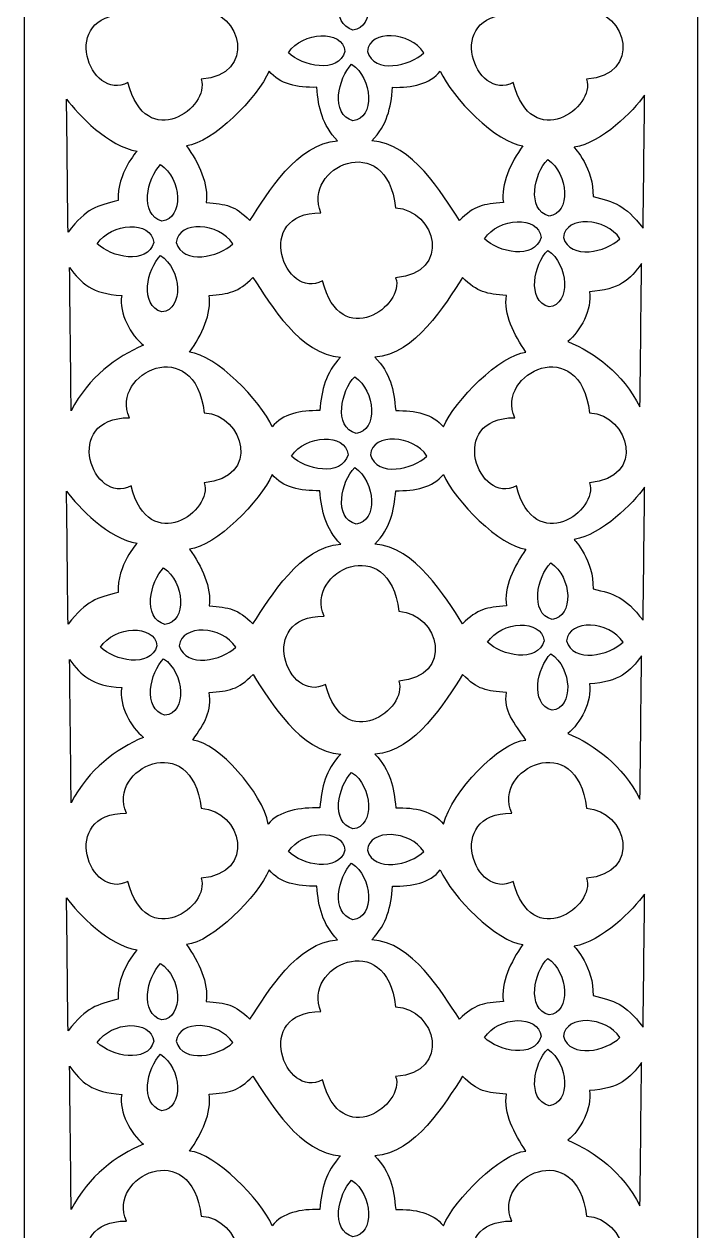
# Model space of a CAD drawing. Header units: centimetres. Extents: x -27.5 to -20.8, y -9.5 to 9.5.
# Drawn here: x -27.5 to -24.52, y -5.36 to -0.03 of the extents above; entities that cross this region are included whole.
import ezdxf

# ---------------------------------------------------------------- set-up
doc = ezdxf.new("R2010")
doc.units = ezdxf.units.CM
doc.header["$MEASUREMENT"] = 0
doc.layers.add('layer 1', color=7, linetype='Continuous')

msp = doc.modelspace()

# ---------------------------------------------------------------- linework, layer by layer
at = {"layer": 'layer 1', "color": 250}
msp.add_open_spline([(-27.5, 9.5), (-27.5, 9.5), (-24.52381, 9.5), (-24.52381, 9.5), (-24.52381, 9.5), (-24.52381, 9.5), (-24.52381, -9.5), (-24.52381, -9.5), (-24.52381, -9.5), (-24.52381, -9.5), (-27.5, -9.5), (-27.5, -9.5), (-27.5, -9.5), (-27.5, -9.5), (-27.5, 9.5), (-27.5, 9.5)], degree=3, knots=[0, 0, 0, 0, 0.2, 0.2, 0.2, 0.2, 0.4, 0.4, 0.4, 0.4, 0.6, 0.6, 0.6, 0.6, 1, 1, 1, 1], dxfattribs=at)
at = {"layer": 'layer 1', "color": 7}
for points, knots in [([(-27.04848, 0.01209), (-27.35027, 0.01239), (-27.21082, -0.37872), (-27.04131, -0.28923), (-27.04131, -0.28923), (-26.96135, -0.60361), (-26.67457, -0.39825), (-26.71844, -0.27495), (-26.71844, -0.27495), (-26.46843, -0.25586), (-26.53966, 0.02399), (-26.71844, 0.03361), (-26.71844, 0.03361), (-26.75778, 0.38755), (-27.1353, 0.21126), (-27.04848, 0.01209)], [0, 0, 0, 0, 0.2, 0.2, 0.2, 0.2, 0.4, 0.4, 0.4, 0.4, 0.6, 0.6, 0.6, 0.6, 1, 1, 1, 1]), ([(-25.34616, 0.01209), (-25.64795, 0.01239), (-25.5085, -0.37872), (-25.33899, -0.28923), (-25.33899, -0.28923), (-25.25903, -0.60361), (-24.97225, -0.39825), (-25.01612, -0.27495), (-25.01612, -0.27495), (-24.76611, -0.25586), (-24.83734, 0.02399), (-25.01612, 0.03361), (-25.01612, 0.03361), (-25.05546, 0.38755), (-25.43298, 0.21126), (-25.34616, 0.01209)], [0, 0, 0, 0, 0.2, 0.2, 0.2, 0.2, 0.4, 0.4, 0.4, 0.4, 0.6, 0.6, 0.6, 0.6, 1, 1, 1, 1]), ([(-26.0534, 0.1925), (-26.11295, 0.13246), (-26.14851, -0.02853), (-26.04752, -0.05731), (-26.04752, -0.05731), (-25.95002, -0.04672), (-25.95951, 0.13123), (-26.0534, 0.1925)], [0, 0, 0, 0, 0.3333333, 0.3333333, 0.3333333, 0.3333333, 1, 1, 1, 1]), ([(-26.33269, -0.15725), (-26.27265, -0.2168), (-26.11166, -0.25237), (-26.08288, -0.15137), (-26.08288, -0.15137), (-26.09347, -0.05387), (-26.27143, -0.06336), (-26.33269, -0.15725)], [0, 0, 0, 0, 0.3333333, 0.3333333, 0.3333333, 0.3333333, 1, 1, 1, 1]), ([(-25.73411, -0.15725), (-25.79415, -0.2168), (-25.95514, -0.25237), (-25.98392, -0.15137), (-25.98392, -0.15137), (-25.97333, -0.05387), (-25.79537, -0.06336), (-25.73411, -0.15725)], [0, 0, 0, 0, 0.3333333, 0.3333333, 0.3333333, 0.3333333, 1, 1, 1, 1]), ([(-26.0534, -0.20855), (-26.11295, -0.26859), (-26.14851, -0.42957), (-26.04752, -0.45835), (-26.04752, -0.45835), (-25.95002, -0.44776), (-25.95951, -0.26981), (-26.0534, -0.20855)], [0, 0, 0, 0, 0.3333333, 0.3333333, 0.3333333, 0.3333333, 1, 1, 1, 1]), ([(-26.41785, -0.2385), (-26.37179, -0.29632), (-26.2929, -0.31231), (-26.20733, -0.31025), (-26.20733, -0.31025), (-26.19898, -0.40421), (-26.18376, -0.47492), (-26.11529, -0.54701), (-26.11529, -0.54701), (-26.2935, -0.5577), (-26.4241, -0.77758), (-26.50271, -0.89856), (-26.50271, -0.89856), (-26.56898, -0.83228), (-26.60785, -0.82595), (-26.6964, -0.81963), (-26.6964, -0.81963), (-26.68361, -0.73854), (-26.72917, -0.64441), (-26.7825, -0.56852), (-26.7825, -0.56852), (-26.66955, -0.55745), (-26.46768, -0.35555), (-26.41785, -0.2385)], [0, 0, 0, 0, 0.1428571, 0.1428571, 0.1428571, 0.1428571, 0.2857143, 0.2857143, 0.2857143, 0.2857143, 0.4285714, 0.4285714, 0.4285714, 0.4285714, 0.5714286, 0.5714286, 0.5714286, 0.5714286, 0.7142857, 0.7142857, 0.7142857, 0.7142857, 1, 1, 1, 1]), ([(-25.66161, -0.2385), (-25.70767, -0.29632), (-25.78656, -0.31231), (-25.87213, -0.31025), (-25.87213, -0.31025), (-25.88048, -0.40421), (-25.89571, -0.47492), (-25.96417, -0.54701), (-25.96417, -0.54701), (-25.78597, -0.5577), (-25.65536, -0.77758), (-25.57676, -0.89856), (-25.57676, -0.89856), (-25.51048, -0.83228), (-25.47161, -0.82595), (-25.38306, -0.81963), (-25.38306, -0.81963), (-25.39586, -0.73854), (-25.35029, -0.64441), (-25.29696, -0.56852), (-25.29696, -0.56852), (-25.40991, -0.55745), (-25.61178, -0.35555), (-25.66161, -0.2385)], [0, 0, 0, 0, 0.1428571, 0.1428571, 0.1428571, 0.1428571, 0.2857143, 0.2857143, 0.2857143, 0.2857143, 0.4285714, 0.4285714, 0.4285714, 0.4285714, 0.5714286, 0.5714286, 0.5714286, 0.5714286, 0.7142857, 0.7142857, 0.7142857, 0.7142857, 1, 1, 1, 1]), ([(-27.31279, -0.36194), (-27.3104, -0.55564), (-27.30842, -0.75583), (-27.30603, -0.94954), (-27.30603, -0.94954), (-27.22202, -0.84324), (-27.18093, -0.83443), (-27.08473, -0.81022), (-27.08473, -0.81022), (-27.0896, -0.6876), (-27.00162, -0.59235), (-27.00096, -0.5923), (-27.00096, -0.5923), (-27.12487, -0.57311), (-27.26153, -0.43188), (-27.31279, -0.36194)], [0, 0, 0, 0, 0.2, 0.2, 0.2, 0.2, 0.4, 0.4, 0.4, 0.4, 0.6, 0.6, 0.6, 0.6, 1, 1, 1, 1]), ([(-24.75887, -0.34499), (-24.76126, -0.53869), (-24.76324, -0.73888), (-24.76563, -0.93259), (-24.76563, -0.93259), (-24.84964, -0.82629), (-24.89073, -0.81748), (-24.98693, -0.79327), (-24.98693, -0.79327), (-24.98206, -0.67065), (-25.07004, -0.5754), (-25.0707, -0.57535), (-25.0707, -0.57535), (-24.94679, -0.55616), (-24.81013, -0.41493), (-24.75887, -0.34499)], [0, 0, 0, 0, 0.2, 0.2, 0.2, 0.2, 0.4, 0.4, 0.4, 0.4, 0.6, 0.6, 0.6, 0.6, 1, 1, 1, 1]), ([(-26.18884, -0.86452), (-26.49064, -0.86421), (-26.35118, -1.25532), (-26.18167, -1.16584), (-26.18167, -1.16584), (-26.10171, -1.48021), (-25.81494, -1.27485), (-25.8588, -1.15155), (-25.8588, -1.15155), (-25.60879, -1.13246), (-25.68002, -0.85262), (-25.8588, -0.84299), (-25.8588, -0.84299), (-25.89815, -0.48905), (-26.27566, -0.66534), (-26.18884, -0.86452)], [0, 0, 0, 0, 0.2, 0.2, 0.2, 0.2, 0.4, 0.4, 0.4, 0.4, 0.6, 0.6, 0.6, 0.6, 1, 1, 1, 1]), ([(-25.18719, -0.62946), (-25.24674, -0.6895), (-25.2823, -0.85048), (-25.18131, -0.87927), (-25.18131, -0.87927), (-25.0838, -0.86867), (-25.0933, -0.69072), (-25.18719, -0.62946)], [0, 0, 0, 0, 0.3333333, 0.3333333, 0.3333333, 0.3333333, 1, 1, 1, 1]), ([(-26.89749, -0.65158), (-26.95704, -0.71162), (-26.99261, -0.8726), (-26.89161, -0.90139), (-26.89161, -0.90139), (-26.79411, -0.89079), (-26.8036, -0.71284), (-26.89749, -0.65158)], [0, 0, 0, 0, 0.3333333, 0.3333333, 0.3333333, 0.3333333, 1, 1, 1, 1]), ([(-27.17678, -1.00133), (-27.11674, -1.06088), (-26.95575, -1.09644), (-26.92697, -0.99545), (-26.92697, -0.99545), (-26.93757, -0.89795), (-27.11552, -0.90744), (-27.17678, -1.00133)], [0, 0, 0, 0, 0.3333333, 0.3333333, 0.3333333, 0.3333333, 1, 1, 1, 1]), ([(-26.5782, -1.00133), (-26.63825, -1.06088), (-26.79923, -1.09644), (-26.82801, -0.99545), (-26.82801, -0.99545), (-26.81742, -0.89795), (-26.63947, -0.90744), (-26.5782, -1.00133)], [0, 0, 0, 0, 0.3333333, 0.3333333, 0.3333333, 0.3333333, 1, 1, 1, 1]), ([(-25.46647, -0.97921), (-25.40643, -1.03876), (-25.24545, -1.07432), (-25.21667, -0.97333), (-25.21667, -0.97333), (-25.22726, -0.87582), (-25.40521, -0.88532), (-25.46647, -0.97921)], [0, 0, 0, 0, 0.3333333, 0.3333333, 0.3333333, 0.3333333, 1, 1, 1, 1]), ([(-24.8679, -0.97921), (-24.92794, -1.03876), (-25.08892, -1.07432), (-25.11771, -0.97333), (-25.11771, -0.97333), (-25.10711, -0.87582), (-24.92916, -0.88532), (-24.8679, -0.97921)], [0, 0, 0, 0, 0.3333333, 0.3333333, 0.3333333, 0.3333333, 1, 1, 1, 1]), ([(-26.89749, -1.05262), (-26.95704, -1.11266), (-26.99261, -1.27365), (-26.89161, -1.30243), (-26.89161, -1.30243), (-26.79411, -1.29184), (-26.8036, -1.11388), (-26.89749, -1.05262)], [0, 0, 0, 0, 0.3333333, 0.3333333, 0.3333333, 0.3333333, 1, 1, 1, 1]), ([(-25.18719, -1.0305), (-25.24674, -1.09054), (-25.2823, -1.25153), (-25.18131, -1.28031), (-25.18131, -1.28031), (-25.0838, -1.26971), (-25.0933, -1.09176), (-25.18719, -1.0305)], [0, 0, 0, 0, 0.3333333, 0.3333333, 0.3333333, 0.3333333, 1, 1, 1, 1]), ([(-27.29922, -1.10605), (-27.29683, -1.29975), (-27.2946, -1.54556), (-27.29221, -1.73927), (-27.29221, -1.73927), (-27.21316, -1.58853), (-27.09458, -1.50165), (-26.9733, -1.4497), (-26.9733, -1.4497), (-27.02859, -1.40478), (-27.08187, -1.30909), (-27.06907, -1.22998), (-27.06907, -1.22998), (-27.20207, -1.22251), (-27.24796, -1.17599), (-27.29922, -1.10605)], [0, 0, 0, 0, 0.2, 0.2, 0.2, 0.2, 0.4, 0.4, 0.4, 0.4, 0.6, 0.6, 0.6, 0.6, 1, 1, 1, 1]), ([(-24.77245, -1.0891), (-24.77484, -1.2828), (-24.77706, -1.52861), (-24.77945, -1.72232), (-24.77945, -1.72232), (-24.85851, -1.57158), (-24.97708, -1.4847), (-25.09837, -1.43275), (-25.09837, -1.43275), (-25.04307, -1.38783), (-24.98979, -1.29214), (-25.00259, -1.21303), (-25.00259, -1.21303), (-24.8696, -1.20555), (-24.82371, -1.15904), (-24.77245, -1.0891)], [0, 0, 0, 0, 0.2, 0.2, 0.2, 0.2, 0.4, 0.4, 0.4, 0.4, 0.6, 0.6, 0.6, 0.6, 1, 1, 1, 1]), ([(-26.4043, -1.81042), (-26.35825, -1.7526), (-26.27936, -1.73661), (-26.19379, -1.73866), (-26.19379, -1.73866), (-26.18543, -1.6447), (-26.17021, -1.574), (-26.10175, -1.50191), (-26.10175, -1.50191), (-26.27995, -1.49121), (-26.41056, -1.27134), (-26.48916, -1.15036), (-26.48916, -1.15036), (-26.55544, -1.21664), (-26.59431, -1.22296), (-26.68286, -1.22929), (-26.68286, -1.22929), (-26.67006, -1.31038), (-26.71563, -1.40451), (-26.76895, -1.4804), (-26.76895, -1.4804), (-26.65601, -1.49147), (-26.45414, -1.69337), (-26.4043, -1.81042)], [0, 0, 0, 0, 0.1428571, 0.1428571, 0.1428571, 0.1428571, 0.2857143, 0.2857143, 0.2857143, 0.2857143, 0.4285714, 0.4285714, 0.4285714, 0.4285714, 0.5714286, 0.5714286, 0.5714286, 0.5714286, 0.7142857, 0.7142857, 0.7142857, 0.7142857, 1, 1, 1, 1]), ([(-25.64807, -1.81042), (-25.69413, -1.7526), (-25.77302, -1.73661), (-25.85858, -1.73866), (-25.85858, -1.73866), (-25.86694, -1.6447), (-25.88216, -1.574), (-25.95063, -1.50191), (-25.95063, -1.50191), (-25.77242, -1.49121), (-25.64181, -1.27134), (-25.56321, -1.15036), (-25.56321, -1.15036), (-25.49693, -1.21664), (-25.45807, -1.22296), (-25.36951, -1.22929), (-25.36951, -1.22929), (-25.38231, -1.31038), (-25.33675, -1.40451), (-25.28342, -1.4804), (-25.28342, -1.4804), (-25.39636, -1.49147), (-25.59823, -1.69337), (-25.64807, -1.81042)], [0, 0, 0, 0, 0.1428571, 0.1428571, 0.1428571, 0.1428571, 0.2857143, 0.2857143, 0.2857143, 0.2857143, 0.4285714, 0.4285714, 0.4285714, 0.4285714, 0.5714286, 0.5714286, 0.5714286, 0.5714286, 0.7142857, 0.7142857, 0.7142857, 0.7142857, 1, 1, 1, 1]), ([(-27.0349, -1.7698), (-27.33669, -1.7695), (-27.19724, -2.16061), (-27.02773, -2.07112), (-27.02773, -2.07112), (-26.94777, -2.3855), (-26.66099, -2.18014), (-26.70486, -2.05683), (-26.70486, -2.05683), (-26.45485, -2.03775), (-26.52608, -1.7579), (-26.70486, -1.74827), (-26.70486, -1.74827), (-26.74421, -1.39434), (-27.12172, -1.57063), (-27.0349, -1.7698)], [0, 0, 0, 0, 0.2, 0.2, 0.2, 0.2, 0.4, 0.4, 0.4, 0.4, 0.6, 0.6, 0.6, 0.6, 1, 1, 1, 1]), ([(-25.33258, -1.7698), (-25.63437, -1.7695), (-25.49492, -2.16061), (-25.32541, -2.07112), (-25.32541, -2.07112), (-25.24545, -2.3855), (-24.95867, -2.18014), (-25.00254, -2.05683), (-25.00254, -2.05683), (-24.75253, -2.03775), (-24.82376, -1.7579), (-25.00254, -1.74827), (-25.00254, -1.74827), (-25.04189, -1.39434), (-25.4194, -1.57063), (-25.33258, -1.7698)], [0, 0, 0, 0, 0.2, 0.2, 0.2, 0.2, 0.4, 0.4, 0.4, 0.4, 0.6, 0.6, 0.6, 0.6, 1, 1, 1, 1]), ([(-26.03982, -1.58939), (-26.09937, -1.64943), (-26.13494, -1.81042), (-26.03394, -1.8392), (-26.03394, -1.8392), (-25.93644, -1.82861), (-25.94593, -1.65065), (-26.03982, -1.58939)], [0, 0, 0, 0, 0.3333333, 0.3333333, 0.3333333, 0.3333333, 1, 1, 1, 1]), ([(-26.31911, -1.93914), (-26.25907, -1.99869), (-26.09808, -2.03426), (-26.0693, -1.93326), (-26.0693, -1.93326), (-26.0799, -1.83576), (-26.25785, -1.84525), (-26.31911, -1.93914)], [0, 0, 0, 0, 0.3333333, 0.3333333, 0.3333333, 0.3333333, 1, 1, 1, 1]), ([(-25.72054, -1.93914), (-25.78058, -1.99869), (-25.94156, -2.03426), (-25.97034, -1.93326), (-25.97034, -1.93326), (-25.95975, -1.83576), (-25.7818, -1.84525), (-25.72054, -1.93914)], [0, 0, 0, 0, 0.3333333, 0.3333333, 0.3333333, 0.3333333, 1, 1, 1, 1]), ([(-26.40427, -2.02039), (-26.35821, -2.07821), (-26.27932, -2.09419), (-26.19376, -2.09214), (-26.19376, -2.09214), (-26.1854, -2.1861), (-26.17018, -2.2568), (-26.10171, -2.3289), (-26.10171, -2.3289), (-26.27992, -2.33959), (-26.41053, -2.55946), (-26.48913, -2.68044), (-26.48913, -2.68044), (-26.55541, -2.61417), (-26.59427, -2.60784), (-26.68283, -2.60152), (-26.68283, -2.60152), (-26.67003, -2.52043), (-26.71559, -2.4263), (-26.76892, -2.35041), (-26.76892, -2.35041), (-26.65598, -2.33934), (-26.45411, -2.13744), (-26.40427, -2.02039)], [0, 0, 0, 0, 0.1428571, 0.1428571, 0.1428571, 0.1428571, 0.2857143, 0.2857143, 0.2857143, 0.2857143, 0.4285714, 0.4285714, 0.4285714, 0.4285714, 0.5714286, 0.5714286, 0.5714286, 0.5714286, 0.7142857, 0.7142857, 0.7142857, 0.7142857, 1, 1, 1, 1]), ([(-26.03982, -1.99044), (-26.09937, -2.05048), (-26.13494, -2.21146), (-26.03394, -2.24024), (-26.03394, -2.24024), (-25.93644, -2.22965), (-25.94593, -2.0517), (-26.03982, -1.99044)], [0, 0, 0, 0, 0.3333333, 0.3333333, 0.3333333, 0.3333333, 1, 1, 1, 1]), ([(-25.64804, -2.02039), (-25.69409, -2.07821), (-25.77298, -2.09419), (-25.85855, -2.09214), (-25.85855, -2.09214), (-25.86691, -2.1861), (-25.88213, -2.2568), (-25.95059, -2.3289), (-25.95059, -2.3289), (-25.77239, -2.33959), (-25.64178, -2.55946), (-25.56318, -2.68044), (-25.56318, -2.68044), (-25.4969, -2.61417), (-25.45803, -2.60784), (-25.36948, -2.60152), (-25.36948, -2.60152), (-25.38228, -2.52043), (-25.33671, -2.4263), (-25.28339, -2.35041), (-25.28339, -2.35041), (-25.39633, -2.33934), (-25.5982, -2.13744), (-25.64804, -2.02039)], [0, 0, 0, 0, 0.1428571, 0.1428571, 0.1428571, 0.1428571, 0.2857143, 0.2857143, 0.2857143, 0.2857143, 0.4285714, 0.4285714, 0.4285714, 0.4285714, 0.5714286, 0.5714286, 0.5714286, 0.5714286, 0.7142857, 0.7142857, 0.7142857, 0.7142857, 1, 1, 1, 1]), ([(-24.75887, -2.07711), (-24.76126, -2.27081), (-24.76324, -2.471), (-24.76563, -2.66471), (-24.76563, -2.66471), (-24.84964, -2.55841), (-24.89073, -2.5496), (-24.98693, -2.52539), (-24.98693, -2.52539), (-24.98206, -2.40277), (-25.07004, -2.30752), (-25.0707, -2.30747), (-25.0707, -2.30747), (-24.94679, -2.28828), (-24.81013, -2.14705), (-24.75887, -2.07711)], [0, 0, 0, 0, 0.2, 0.2, 0.2, 0.2, 0.4, 0.4, 0.4, 0.4, 0.6, 0.6, 0.6, 0.6, 1, 1, 1, 1]), ([(-27.31279, -2.09406), (-27.3104, -2.28776), (-27.30842, -2.48795), (-27.30603, -2.68166), (-27.30603, -2.68166), (-27.22202, -2.57536), (-27.18093, -2.56655), (-27.08473, -2.54234), (-27.08473, -2.54234), (-27.0896, -2.41972), (-27.00162, -2.32447), (-27.00096, -2.32442), (-27.00096, -2.32442), (-27.12487, -2.30523), (-27.26153, -2.164), (-27.31279, -2.09406)], [0, 0, 0, 0, 0.2, 0.2, 0.2, 0.2, 0.4, 0.4, 0.4, 0.4, 0.6, 0.6, 0.6, 0.6, 1, 1, 1, 1]), ([(-26.17526, -2.64641), (-26.47706, -2.6461), (-26.3376, -3.03721), (-26.16809, -2.94773), (-26.16809, -2.94773), (-26.08813, -3.2621), (-25.80136, -3.05674), (-25.84523, -2.93344), (-25.84523, -2.93344), (-25.59522, -2.91435), (-25.66644, -2.63451), (-25.84523, -2.62488), (-25.84523, -2.62488), (-25.88457, -2.27094), (-26.26209, -2.44723), (-26.17526, -2.64641)], [0, 0, 0, 0, 0.2, 0.2, 0.2, 0.2, 0.4, 0.4, 0.4, 0.4, 0.6, 0.6, 0.6, 0.6, 1, 1, 1, 1]), ([(-26.88392, -2.43347), (-26.94346, -2.49351), (-26.97903, -2.65449), (-26.87803, -2.68327), (-26.87803, -2.68327), (-26.78053, -2.67268), (-26.79002, -2.49473), (-26.88392, -2.43347)], [0, 0, 0, 0, 0.3333333, 0.3333333, 0.3333333, 0.3333333, 1, 1, 1, 1]), ([(-25.17361, -2.41135), (-25.23316, -2.47139), (-25.26872, -2.63237), (-25.16773, -2.66115), (-25.16773, -2.66115), (-25.07023, -2.65056), (-25.07972, -2.47261), (-25.17361, -2.41135)], [0, 0, 0, 0, 0.3333333, 0.3333333, 0.3333333, 0.3333333, 1, 1, 1, 1]), ([(-25.4529, -2.7611), (-25.39286, -2.82065), (-25.23187, -2.85621), (-25.20309, -2.75521), (-25.20309, -2.75521), (-25.21368, -2.65771), (-25.39163, -2.66721), (-25.4529, -2.7611)], [0, 0, 0, 0, 0.3333333, 0.3333333, 0.3333333, 0.3333333, 1, 1, 1, 1]), ([(-24.85432, -2.7611), (-24.91436, -2.82065), (-25.07535, -2.85621), (-25.10413, -2.75521), (-25.10413, -2.75521), (-25.09353, -2.65771), (-24.91558, -2.66721), (-24.85432, -2.7611)], [0, 0, 0, 0, 0.3333333, 0.3333333, 0.3333333, 0.3333333, 1, 1, 1, 1]), ([(-27.1632, -2.78322), (-27.10316, -2.84277), (-26.94218, -2.87833), (-26.91339, -2.77734), (-26.91339, -2.77734), (-26.92399, -2.67983), (-27.10194, -2.68933), (-27.1632, -2.78322)], [0, 0, 0, 0, 0.3333333, 0.3333333, 0.3333333, 0.3333333, 1, 1, 1, 1]), ([(-26.56463, -2.78322), (-26.62467, -2.84277), (-26.78565, -2.87833), (-26.81443, -2.77734), (-26.81443, -2.77734), (-26.80384, -2.67983), (-26.62589, -2.68933), (-26.56463, -2.78322)], [0, 0, 0, 0, 0.3333333, 0.3333333, 0.3333333, 0.3333333, 1, 1, 1, 1]), ([(-25.17361, -2.81239), (-25.23316, -2.87243), (-25.26872, -3.03341), (-25.16773, -3.0622), (-25.16773, -3.0622), (-25.07023, -3.0516), (-25.07972, -2.87365), (-25.17361, -2.81239)], [0, 0, 0, 0, 0.3333333, 0.3333333, 0.3333333, 0.3333333, 1, 1, 1, 1]), ([(-24.77245, -2.82122), (-24.77484, -3.01492), (-24.77706, -3.26073), (-24.77945, -3.45444), (-24.77945, -3.45444), (-24.85851, -3.3037), (-24.97708, -3.21682), (-25.09837, -3.16487), (-25.09837, -3.16487), (-25.04307, -3.11995), (-24.98979, -3.02426), (-25.00259, -2.94515), (-25.00259, -2.94515), (-24.8696, -2.93768), (-24.82371, -2.89116), (-24.77245, -2.82122)], [0, 0, 0, 0, 0.2, 0.2, 0.2, 0.2, 0.4, 0.4, 0.4, 0.4, 0.6, 0.6, 0.6, 0.6, 1, 1, 1, 1]), ([(-27.29922, -2.83817), (-27.29683, -3.03187), (-27.2946, -3.27768), (-27.29221, -3.47139), (-27.29221, -3.47139), (-27.21316, -3.32065), (-27.09458, -3.23378), (-26.9733, -3.18182), (-26.9733, -3.18182), (-27.02859, -3.1369), (-27.08187, -3.04121), (-27.06907, -2.9621), (-27.06907, -2.9621), (-27.20207, -2.95463), (-27.24796, -2.90811), (-27.29922, -2.83817)], [0, 0, 0, 0, 0.2, 0.2, 0.2, 0.2, 0.4, 0.4, 0.4, 0.4, 0.6, 0.6, 0.6, 0.6, 1, 1, 1, 1]), ([(-26.88392, -2.83451), (-26.94346, -2.89455), (-26.97903, -3.05554), (-26.87803, -3.08432), (-26.87803, -3.08432), (-26.78053, -3.07372), (-26.79002, -2.89577), (-26.88392, -2.83451)], [0, 0, 0, 0, 0.3333333, 0.3333333, 0.3333333, 0.3333333, 1, 1, 1, 1]), ([(-26.42217, -3.5649), (-26.37611, -3.50708), (-26.27907, -3.49109), (-26.1935, -3.49314), (-26.1935, -3.49314), (-26.18515, -3.39918), (-26.16992, -3.32848), (-26.10146, -3.25639), (-26.10146, -3.25639), (-26.27966, -3.24569), (-26.41027, -3.02582), (-26.48887, -2.90484), (-26.48887, -2.90484), (-26.55515, -2.97112), (-26.59402, -2.97744), (-26.68257, -2.98377), (-26.68257, -2.98377), (-26.66977, -3.06486), (-26.70193, -3.11841), (-26.75526, -3.1943), (-26.75526, -3.1943), (-26.64231, -3.20537), (-26.44607, -3.42702), (-26.42217, -3.5649)], [0, 0, 0, 0, 0.1428571, 0.1428571, 0.1428571, 0.1428571, 0.2857143, 0.2857143, 0.2857143, 0.2857143, 0.4285714, 0.4285714, 0.4285714, 0.4285714, 0.5714286, 0.5714286, 0.5714286, 0.5714286, 0.7142857, 0.7142857, 0.7142857, 0.7142857, 1, 1, 1, 1]), ([(-25.64778, -3.5649), (-25.69384, -3.50708), (-25.77273, -3.49109), (-25.8583, -3.49314), (-25.8583, -3.49314), (-25.86665, -3.39918), (-25.88187, -3.32848), (-25.95034, -3.25639), (-25.95034, -3.25639), (-25.77213, -3.24569), (-25.64153, -3.02582), (-25.56292, -2.90484), (-25.56292, -2.90484), (-25.49665, -2.97112), (-25.45778, -2.97744), (-25.36923, -2.98377), (-25.36923, -2.98377), (-25.38202, -3.06486), (-25.33671, -3.11793), (-25.28339, -3.19382), (-25.28339, -3.19382), (-25.40345, -3.2032), (-25.60896, -3.42232), (-25.64778, -3.5649)], [0, 0, 0, 0, 0.1428571, 0.1428571, 0.1428571, 0.1428571, 0.2857143, 0.2857143, 0.2857143, 0.2857143, 0.4285714, 0.4285714, 0.4285714, 0.4285714, 0.5714286, 0.5714286, 0.5714286, 0.5714286, 0.7142857, 0.7142857, 0.7142857, 0.7142857, 1, 1, 1, 1]), ([(-27.04848, -3.51684), (-27.35027, -3.51654), (-27.21082, -3.90765), (-27.04131, -3.81816), (-27.04131, -3.81816), (-26.96135, -4.13253), (-26.67457, -3.92717), (-26.71844, -3.80387), (-26.71844, -3.80387), (-26.46843, -3.78478), (-26.53966, -3.50494), (-26.71844, -3.49531), (-26.71844, -3.49531), (-26.75778, -3.14138), (-27.1353, -3.31767), (-27.04848, -3.51684)], [0, 0, 0, 0, 0.2, 0.2, 0.2, 0.2, 0.4, 0.4, 0.4, 0.4, 0.6, 0.6, 0.6, 0.6, 1, 1, 1, 1]), ([(-25.34616, -3.51684), (-25.64795, -3.51654), (-25.5085, -3.90765), (-25.33899, -3.81816), (-25.33899, -3.81816), (-25.25903, -4.13253), (-24.97225, -3.92717), (-25.01612, -3.80387), (-25.01612, -3.80387), (-24.76611, -3.78478), (-24.83734, -3.50494), (-25.01612, -3.49531), (-25.01612, -3.49531), (-25.05546, -3.14138), (-25.43298, -3.31767), (-25.34616, -3.51684)], [0, 0, 0, 0, 0.2, 0.2, 0.2, 0.2, 0.4, 0.4, 0.4, 0.4, 0.6, 0.6, 0.6, 0.6, 1, 1, 1, 1]), ([(-26.0534, -3.33643), (-26.11295, -3.39647), (-26.14851, -3.55745), (-26.04752, -3.58624), (-26.04752, -3.58624), (-25.95002, -3.57564), (-25.95951, -3.39769), (-26.0534, -3.33643)], [0, 0, 0, 0, 0.3333333, 0.3333333, 0.3333333, 0.3333333, 1, 1, 1, 1]), ([(-26.33269, -3.68618), (-26.27265, -3.74573), (-26.11166, -3.78129), (-26.08288, -3.6803), (-26.08288, -3.6803), (-26.09347, -3.5828), (-26.27143, -3.59229), (-26.33269, -3.68618)], [0, 0, 0, 0, 0.3333333, 0.3333333, 0.3333333, 0.3333333, 1, 1, 1, 1]), ([(-25.73411, -3.68618), (-25.79415, -3.74573), (-25.95514, -3.78129), (-25.98392, -3.6803), (-25.98392, -3.6803), (-25.97333, -3.5828), (-25.79537, -3.59229), (-25.73411, -3.68618)], [0, 0, 0, 0, 0.3333333, 0.3333333, 0.3333333, 0.3333333, 1, 1, 1, 1]), ([(-26.41785, -3.76743), (-26.37179, -3.82525), (-26.2929, -3.84123), (-26.20733, -3.83918), (-26.20733, -3.83918), (-26.19898, -3.93314), (-26.18376, -4.00384), (-26.11529, -4.07593), (-26.11529, -4.07593), (-26.2935, -4.08663), (-26.4241, -4.3065), (-26.50271, -4.42748), (-26.50271, -4.42748), (-26.56898, -4.3612), (-26.60785, -4.35488), (-26.6964, -4.34856), (-26.6964, -4.34856), (-26.68361, -4.26746), (-26.72917, -4.17334), (-26.7825, -4.09745), (-26.7825, -4.09745), (-26.66955, -4.08638), (-26.46768, -3.88447), (-26.41785, -3.76743)], [0, 0, 0, 0, 0.1428571, 0.1428571, 0.1428571, 0.1428571, 0.2857143, 0.2857143, 0.2857143, 0.2857143, 0.4285714, 0.4285714, 0.4285714, 0.4285714, 0.5714286, 0.5714286, 0.5714286, 0.5714286, 0.7142857, 0.7142857, 0.7142857, 0.7142857, 1, 1, 1, 1]), ([(-26.0534, -3.73747), (-26.11295, -3.79751), (-26.14851, -3.9585), (-26.04752, -3.98728), (-26.04752, -3.98728), (-25.95002, -3.97669), (-25.95951, -3.79874), (-26.0534, -3.73747)], [0, 0, 0, 0, 0.3333333, 0.3333333, 0.3333333, 0.3333333, 1, 1, 1, 1]), ([(-25.66161, -3.76743), (-25.70767, -3.82525), (-25.78656, -3.84123), (-25.87213, -3.83918), (-25.87213, -3.83918), (-25.88048, -3.93314), (-25.89571, -4.00384), (-25.96417, -4.07593), (-25.96417, -4.07593), (-25.78597, -4.08663), (-25.65536, -4.3065), (-25.57676, -4.42748), (-25.57676, -4.42748), (-25.51048, -4.3612), (-25.47161, -4.35488), (-25.38306, -4.34856), (-25.38306, -4.34856), (-25.39586, -4.26746), (-25.35029, -4.17334), (-25.29696, -4.09745), (-25.29696, -4.09745), (-25.40991, -4.08638), (-25.61178, -3.88447), (-25.66161, -3.76743)], [0, 0, 0, 0, 0.1428571, 0.1428571, 0.1428571, 0.1428571, 0.2857143, 0.2857143, 0.2857143, 0.2857143, 0.4285714, 0.4285714, 0.4285714, 0.4285714, 0.5714286, 0.5714286, 0.5714286, 0.5714286, 0.7142857, 0.7142857, 0.7142857, 0.7142857, 1, 1, 1, 1]), ([(-27.31279, -3.89086), (-27.3104, -4.08456), (-27.30842, -4.28475), (-27.30603, -4.47847), (-27.30603, -4.47847), (-27.22202, -4.37217), (-27.18093, -4.36336), (-27.08473, -4.33915), (-27.08473, -4.33915), (-27.0896, -4.21653), (-27.00162, -4.12128), (-27.00096, -4.12123), (-27.00096, -4.12123), (-27.12487, -4.10204), (-27.26153, -3.9608), (-27.31279, -3.89086)], [0, 0, 0, 0, 0.2, 0.2, 0.2, 0.2, 0.4, 0.4, 0.4, 0.4, 0.6, 0.6, 0.6, 0.6, 1, 1, 1, 1]), ([(-24.75887, -3.87391), (-24.76126, -4.06761), (-24.76324, -4.2678), (-24.76563, -4.46152), (-24.76563, -4.46152), (-24.84964, -4.35522), (-24.89073, -4.34641), (-24.98693, -4.3222), (-24.98693, -4.3222), (-24.98206, -4.19958), (-25.07004, -4.10433), (-25.0707, -4.10428), (-25.0707, -4.10428), (-24.94679, -4.08509), (-24.81013, -3.94385), (-24.75887, -3.87391)], [0, 0, 0, 0, 0.2, 0.2, 0.2, 0.2, 0.4, 0.4, 0.4, 0.4, 0.6, 0.6, 0.6, 0.6, 1, 1, 1, 1]), ([(-26.18884, -4.39344), (-26.49064, -4.39314), (-26.35118, -4.78425), (-26.18167, -4.69477), (-26.18167, -4.69477), (-26.10171, -5.00914), (-25.81494, -4.80378), (-25.8588, -4.68048), (-25.8588, -4.68048), (-25.60879, -4.66139), (-25.68002, -4.38154), (-25.8588, -4.37192), (-25.8588, -4.37192), (-25.89815, -4.01798), (-26.27566, -4.19427), (-26.18884, -4.39344)], [0, 0, 0, 0, 0.2, 0.2, 0.2, 0.2, 0.4, 0.4, 0.4, 0.4, 0.6, 0.6, 0.6, 0.6, 1, 1, 1, 1]), ([(-26.89749, -4.18051), (-26.95704, -4.24055), (-26.99261, -4.40153), (-26.89161, -4.43031), (-26.89161, -4.43031), (-26.79411, -4.41972), (-26.8036, -4.24177), (-26.89749, -4.18051)], [0, 0, 0, 0, 0.3333333, 0.3333333, 0.3333333, 0.3333333, 1, 1, 1, 1]), ([(-25.18719, -4.15838), (-25.24674, -4.21843), (-25.2823, -4.37941), (-25.18131, -4.40819), (-25.18131, -4.40819), (-25.0838, -4.3976), (-25.0933, -4.21965), (-25.18719, -4.15838)], [0, 0, 0, 0, 0.3333333, 0.3333333, 0.3333333, 0.3333333, 1, 1, 1, 1]), ([(-25.46647, -4.50813), (-25.40643, -4.56768), (-25.24545, -4.60325), (-25.21667, -4.50225), (-25.21667, -4.50225), (-25.22726, -4.40475), (-25.40521, -4.41424), (-25.46647, -4.50813)], [0, 0, 0, 0, 0.3333333, 0.3333333, 0.3333333, 0.3333333, 1, 1, 1, 1]), ([(-24.8679, -4.50813), (-24.92794, -4.56768), (-25.08892, -4.60325), (-25.11771, -4.50225), (-25.11771, -4.50225), (-25.10711, -4.40475), (-24.92916, -4.41424), (-24.8679, -4.50813)], [0, 0, 0, 0, 0.3333333, 0.3333333, 0.3333333, 0.3333333, 1, 1, 1, 1]), ([(-27.17678, -4.53026), (-27.11674, -4.5898), (-26.95575, -4.62537), (-26.92697, -4.52437), (-26.92697, -4.52437), (-26.93757, -4.42687), (-27.11552, -4.43636), (-27.17678, -4.53026)], [0, 0, 0, 0, 0.3333333, 0.3333333, 0.3333333, 0.3333333, 1, 1, 1, 1]), ([(-26.5782, -4.53026), (-26.63825, -4.5898), (-26.79923, -4.62537), (-26.82801, -4.52437), (-26.82801, -4.52437), (-26.81742, -4.42687), (-26.63947, -4.43636), (-26.5782, -4.53026)], [0, 0, 0, 0, 0.3333333, 0.3333333, 0.3333333, 0.3333333, 1, 1, 1, 1]), ([(-26.89749, -4.58155), (-26.95704, -4.64159), (-26.99261, -4.80257), (-26.89161, -4.83136), (-26.89161, -4.83136), (-26.79411, -4.82076), (-26.8036, -4.64281), (-26.89749, -4.58155)], [0, 0, 0, 0, 0.3333333, 0.3333333, 0.3333333, 0.3333333, 1, 1, 1, 1]), ([(-25.18719, -4.55943), (-25.24674, -4.61947), (-25.2823, -4.78045), (-25.18131, -4.80924), (-25.18131, -4.80924), (-25.0838, -4.79864), (-25.0933, -4.62069), (-25.18719, -4.55943)], [0, 0, 0, 0, 0.3333333, 0.3333333, 0.3333333, 0.3333333, 1, 1, 1, 1]), ([(-27.29922, -4.63498), (-27.29683, -4.82868), (-27.2946, -5.07448), (-27.29221, -5.2682), (-27.29221, -5.2682), (-27.21316, -5.11746), (-27.09458, -5.03058), (-26.9733, -4.97863), (-26.9733, -4.97863), (-27.02859, -4.93371), (-27.08187, -4.83802), (-27.06907, -4.75891), (-27.06907, -4.75891), (-27.20207, -4.75143), (-27.24796, -4.70492), (-27.29922, -4.63498)], [0, 0, 0, 0, 0.2, 0.2, 0.2, 0.2, 0.4, 0.4, 0.4, 0.4, 0.6, 0.6, 0.6, 0.6, 1, 1, 1, 1]), ([(-24.77245, -4.61803), (-24.77484, -4.81173), (-24.77706, -5.05753), (-24.77945, -5.25125), (-24.77945, -5.25125), (-24.85851, -5.1005), (-24.97708, -5.01363), (-25.09837, -4.96168), (-25.09837, -4.96168), (-25.04307, -4.91676), (-24.98979, -4.82107), (-25.00259, -4.74196), (-25.00259, -4.74196), (-24.8696, -4.73448), (-24.82371, -4.68797), (-24.77245, -4.61803)], [0, 0, 0, 0, 0.2, 0.2, 0.2, 0.2, 0.4, 0.4, 0.4, 0.4, 0.6, 0.6, 0.6, 0.6, 1, 1, 1, 1]), ([(-26.4043, -5.33934), (-26.35825, -5.28152), (-26.27936, -5.26554), (-26.19379, -5.26759), (-26.19379, -5.26759), (-26.18543, -5.17363), (-26.17021, -5.10293), (-26.10175, -5.03084), (-26.10175, -5.03084), (-26.27995, -5.02014), (-26.41056, -4.80027), (-26.48916, -4.67929), (-26.48916, -4.67929), (-26.55544, -4.74557), (-26.59431, -4.75189), (-26.68286, -4.75821), (-26.68286, -4.75821), (-26.67006, -4.83931), (-26.71563, -4.93344), (-26.76895, -5.00932), (-26.76895, -5.00932), (-26.65601, -5.02039), (-26.45414, -5.2223), (-26.4043, -5.33934)], [0, 0, 0, 0, 0.1428571, 0.1428571, 0.1428571, 0.1428571, 0.2857143, 0.2857143, 0.2857143, 0.2857143, 0.4285714, 0.4285714, 0.4285714, 0.4285714, 0.5714286, 0.5714286, 0.5714286, 0.5714286, 0.7142857, 0.7142857, 0.7142857, 0.7142857, 1, 1, 1, 1]), ([(-25.64807, -5.33934), (-25.69413, -5.28152), (-25.77302, -5.26554), (-25.85858, -5.26759), (-25.85858, -5.26759), (-25.86694, -5.17363), (-25.88216, -5.10293), (-25.95063, -5.03084), (-25.95063, -5.03084), (-25.77242, -5.02014), (-25.64181, -4.80027), (-25.56321, -4.67929), (-25.56321, -4.67929), (-25.49693, -4.74557), (-25.45807, -4.75189), (-25.36951, -4.75821), (-25.36951, -4.75821), (-25.38231, -4.83931), (-25.33675, -4.93344), (-25.28342, -5.00932), (-25.28342, -5.00932), (-25.39636, -5.02039), (-25.59823, -5.2223), (-25.64807, -5.33934)], [0, 0, 0, 0, 0.1428571, 0.1428571, 0.1428571, 0.1428571, 0.2857143, 0.2857143, 0.2857143, 0.2857143, 0.4285714, 0.4285714, 0.4285714, 0.4285714, 0.5714286, 0.5714286, 0.5714286, 0.5714286, 0.7142857, 0.7142857, 0.7142857, 0.7142857, 1, 1, 1, 1]), ([(-27.04848, -5.31877), (-27.35027, -5.31846), (-27.21082, -5.70957), (-27.04131, -5.62009), (-27.04131, -5.62009), (-26.96135, -5.93446), (-26.67457, -5.7291), (-26.71844, -5.6058), (-26.71844, -5.6058), (-26.46843, -5.58671), (-26.53966, -5.30687), (-26.71844, -5.29724), (-26.71844, -5.29724), (-26.75778, -4.9433), (-27.1353, -5.11959), (-27.04848, -5.31877)], [0, 0, 0, 0, 0.2, 0.2, 0.2, 0.2, 0.4, 0.4, 0.4, 0.4, 0.6, 0.6, 0.6, 0.6, 1, 1, 1, 1]), ([(-25.34616, -5.31877), (-25.64795, -5.31846), (-25.5085, -5.70957), (-25.33899, -5.62009), (-25.33899, -5.62009), (-25.25903, -5.93446), (-24.97225, -5.7291), (-25.01612, -5.6058), (-25.01612, -5.6058), (-24.76611, -5.58671), (-24.83734, -5.30687), (-25.01612, -5.29724), (-25.01612, -5.29724), (-25.05546, -4.9433), (-25.43298, -5.11959), (-25.34616, -5.31877)], [0, 0, 0, 0, 0.2, 0.2, 0.2, 0.2, 0.4, 0.4, 0.4, 0.4, 0.6, 0.6, 0.6, 0.6, 1, 1, 1, 1]), ([(-26.0534, -5.13836), (-26.11295, -5.1984), (-26.14851, -5.35938), (-26.04752, -5.38816), (-26.04752, -5.38816), (-25.95002, -5.37757), (-25.95951, -5.19962), (-26.0534, -5.13836)], [0, 0, 0, 0, 0.3333333, 0.3333333, 0.3333333, 0.3333333, 1, 1, 1, 1])]:
    msp.add_open_spline(points, degree=3, knots=knots, dxfattribs=at)

doc.saveas('drawing.dxf')
